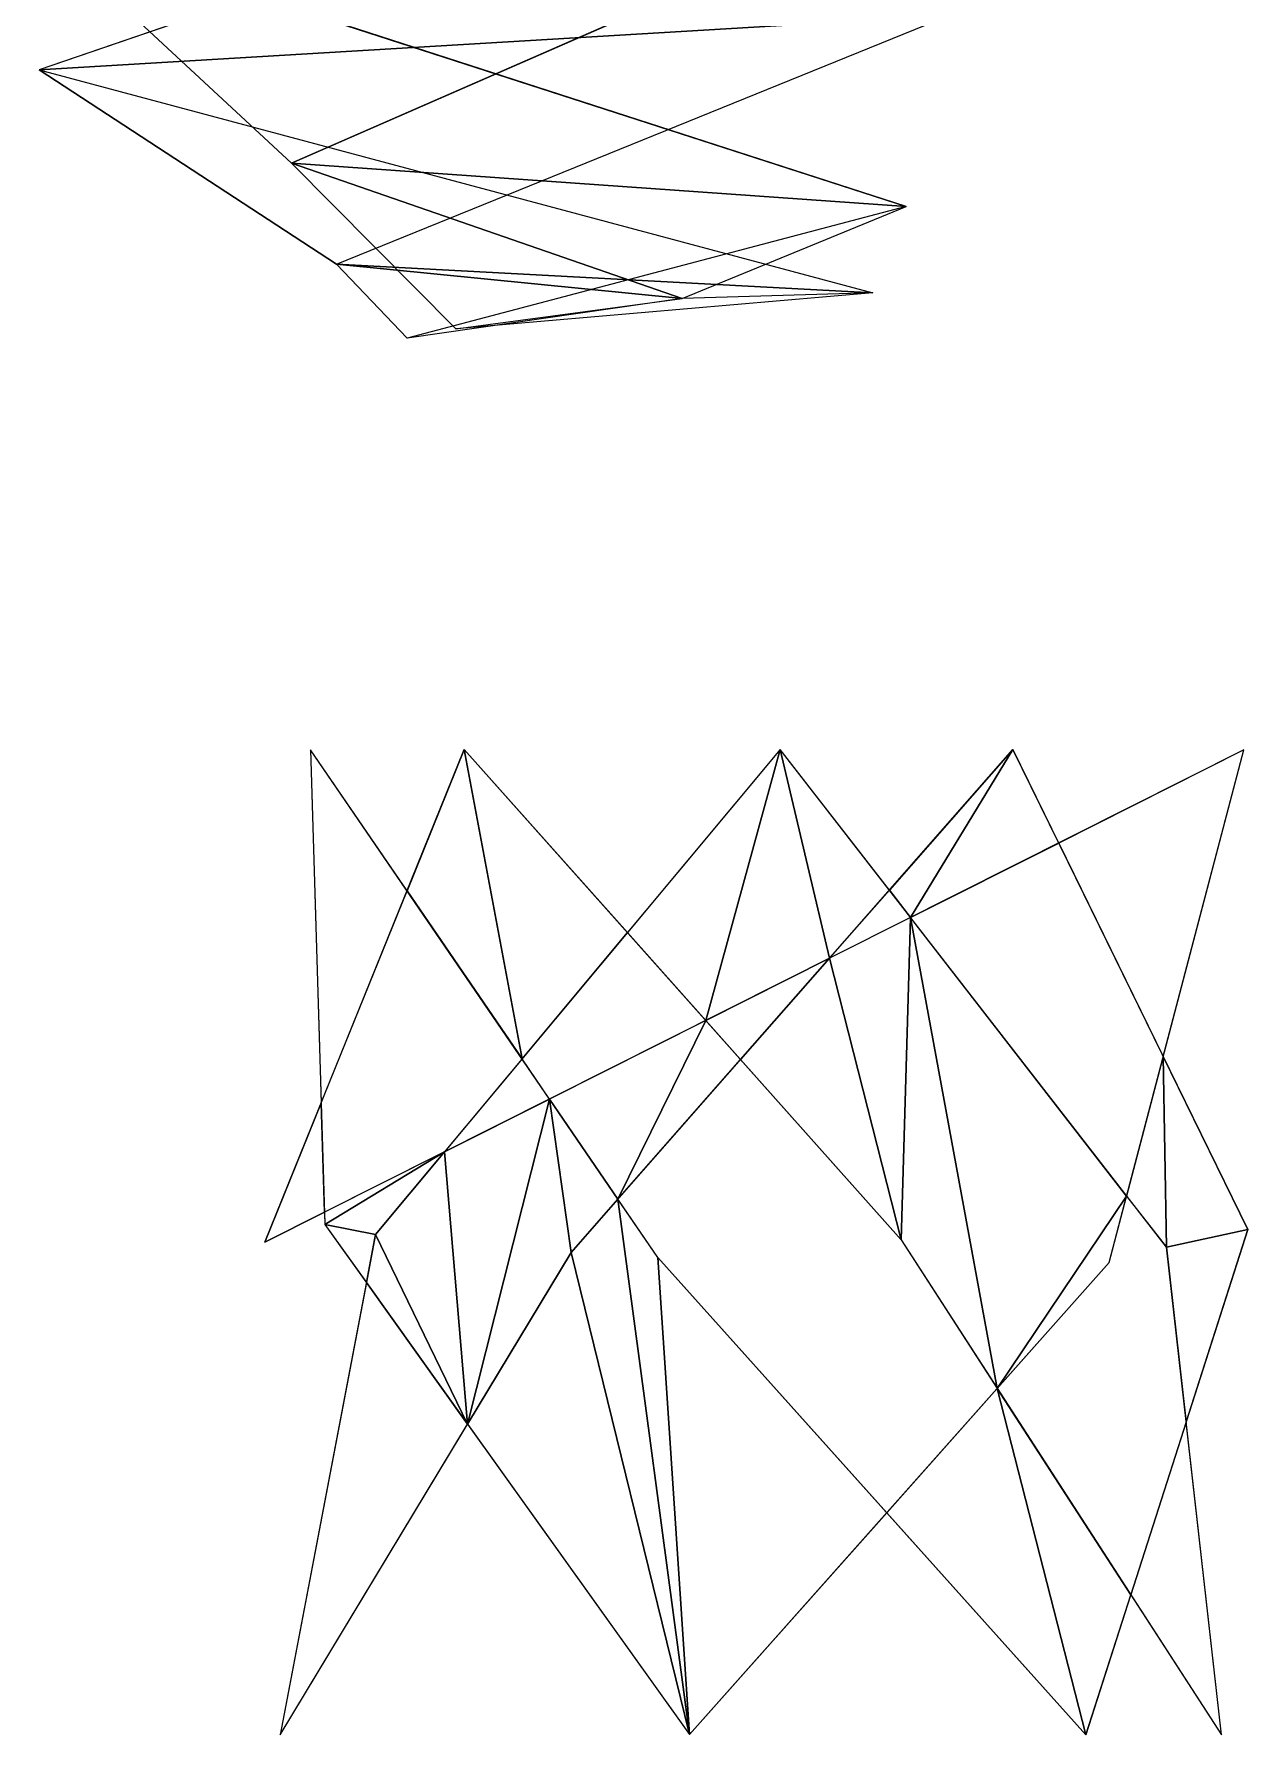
# Model space of a CAD drawing. Header units: metres. Extents: x -336 to 91, y -252 to 264.
# Drawn here: x -135.7 to -32.2, y -252 to -107 of the extents above; entities that cross this region are included whole.
import ezdxf

# ---------------------------------------------------------------- set-up
doc = ezdxf.new("R2010")
doc.units = ezdxf.units.M

msp = doc.modelspace()

# ---------------------------------------------------------------- linework, layer by layer
for p, q in [((-56.68091, -83.12297, -353.6922), (-135.31674, -110.063675, -360.6922)), ((-113.77704, -118.004456, -381.6922), (-55.736816, -92.59668, -388.6922)), ((-135.74344, -97.63992, -380.6922), (-61.373657, -121.69365, -373.6922)), ((-109.95357, -126.61171, -359.6922), (-57.71942, -105.41298, -352.6922)), ((-135.31674, -110.063675, -360.6922), (-64.22728, -129.0557, -367.6922)), ((-99.76697, -132.13322, -374.6922), (-113.77704, -118.004456, -381.6922)), ((-61.373657, -121.69365, -373.6922), (-103.924286, -132.92043, -366.6922)), ((-103.924286, -132.92043, -366.6922), (-109.95357, -126.61171, -359.6922)), ((-64.22728, -129.0557, -367.6922), (-99.76697, -132.13322, -374.6922)), ((-116.058716, -209.98364, -415.6922), (-99.05792, -167.98376, -406.6922)), ((-32.57779, -168.02374, -408.6922), (-116.058716, -209.98364, -415.6922)), ((-82.546555, -211.27895, -363.6922), (-112.16441, -168.00708, -372.6922)), ((-112.16441, -168.00708, -372.6922), (-110.933014, -208.4723, -381.6922)), ((-72.122635, -167.9871, -370.6922), (-106.62012, -209.3359, -361.6922)), ((-99.05792, -167.98376, -406.6922), (-61.818726, -209.7677, -397.6922)), ((-89.94565, -210.8473, -343.6922), (-52.273438, -167.99487, -336.6922)), ((-39.1929, -210.4155, -379.6922), (-72.122635, -167.9871, -370.6922)), ((-52.273438, -167.99487, -336.6922), (-32.237213, -208.90405, -345.6922)), ((-44.077515, -211.71062, -399.6922), (-32.57779, -168.02374, -408.6922)), ((-110.933014, -208.4723, -381.6922), (-79.84923, -251.95241, -390.6922)), ((-106.62012, -209.3359, -361.6922), (-114.757126, -251.97684, -352.6922)), ((-61.818726, -209.7677, -397.6922), (-34.488647, -251.98239, -388.6922)), ((-32.237213, -208.90405, -345.6922), (-46.057068, -251.96684, -354.6922)), ((-114.757126, -251.97684, -352.6922), (-89.94565, -210.8473, -343.6922)), ((-46.057068, -251.96684, -354.6922), (-82.546555, -211.27895, -363.6922)), ((-34.488647, -251.98239, -388.6922), (-39.1929, -210.4155, -379.6922)), ((-79.84923, -251.95241, -390.6922), (-44.077515, -211.71062, -399.6922))]:
    msp.add_line(p, q)
for points in [[(-135.31674, -110.063675, -360.6922), (-57.71942, -105.41298, -352.6922), (-56.68091, -83.12297, -353.6922), (-56.68081, -83.12287, -353.6921)], [(-113.77704, -118.004456, -381.6922), (-135.74344, -97.63992, -380.6922), (-55.736816, -92.59668, -388.6922), (-55.736717, -92.59658, -388.6921)], [(-135.74344, -97.63992, -380.6922), (-113.77704, -118.004456, -381.6922), (-61.373657, -121.69365, -373.6922), (-61.373558, -121.69355, -373.6921)], [(-57.71942, -105.41298, -352.6922), (-135.31674, -110.063675, -360.6922), (-109.95357, -126.61171, -359.6922), (-109.95347, -126.61161, -359.6921)], [(-64.22728, -129.0557, -367.6922), (-109.95357, -126.61171, -359.6922), (-135.31674, -110.063675, -360.6922), (-135.31664, -110.063576, -360.6921)], [(-80.482376, -129.54211, -368.7986), (-61.373657, -121.69365, -373.6922), (-113.77704, -118.004456, -381.6922), (-113.77694, -118.00436, -381.6921)], [(-80.482376, -129.54211, -368.7986), (-113.77704, -118.004456, -381.6922), (-99.76697, -132.13322, -374.6922), (-99.76687, -132.13312, -374.6921)], [(-80.482376, -129.54211, -368.7986), (-103.924286, -132.92043, -366.6922), (-109.95357, -126.61171, -359.6922), (-109.95347, -126.61161, -359.6921)], [(-80.482376, -129.54211, -368.7986), (-109.95357, -126.61171, -359.6922), (-64.22728, -129.0557, -367.6922), (-64.22718, -129.05559, -367.6921)], [(-103.93446, -180.0311, -386.35635), (-112.16441, -168.00708, -372.6922), (-111.24864, -198.10051, -396.2656), (-111.24854, -198.1004, -396.2655)], [(-99.05792, -167.98376, -406.6922), (-103.93446, -180.0311, -386.35635), (-94.12634, -194.36081, -377.6142), (-94.12624, -194.3607, -377.6141)], [(-99.05792, -167.98376, -406.6922), (-94.12634, -194.36081, -377.6142), (-85.14453, -183.59518, -389.05914), (-85.14443, -183.59508, -389.05905)], [(-72.122635, -167.9871, -370.6922), (-85.14453, -183.59518, -389.05914), (-78.46619, -191.08856, -382.63638), (-78.46609, -191.08846, -382.6363)], [(-72.122635, -167.9871, -370.6922), (-78.46619, -191.08856, -382.63638), (-67.91179, -185.78362, -368.71722), (-67.91169, -185.78351, -368.71713)], [(-72.122635, -167.9871, -370.6922), (-67.91179, -185.78362, -368.71722), (-62.812347, -179.98297, -365.75555), (-62.81225, -179.98286, -365.75546)], [(-52.273438, -167.99487, -336.6922), (-62.812347, -179.98297, -365.75555), (-61.00476, -182.31195, -371.6768), (-61.00466, -182.31184, -371.6767)], [(-52.273438, -167.99487, -336.6922), (-61.00476, -182.31195, -371.6768), (-48.371338, -175.96204, -363.286), (-48.37124, -175.96193, -363.28592)], [(-32.57779, -168.02374, -408.6922), (-48.371338, -175.96204, -363.286), (-39.457947, -194.16107, -374.5847), (-39.457848, -194.16096, -374.5846)], [(-67.91179, -185.78362, -368.71722), (-61.818726, -209.7677, -397.6922), (-61.00476, -182.31195, -371.6768), (-61.00466, -182.31184, -371.6767)], [(-53.614807, -222.4397, -391.60825), (-61.00476, -182.31195, -371.6768), (-61.818726, -209.7677, -397.6922), (-61.818626, -209.7676, -397.6921)], [(-61.00476, -182.31195, -371.6768), (-53.614807, -222.4397, -391.60825), (-42.585846, -206.04385, -389.6525), (-42.585747, -206.04375, -389.6524)], [(-78.46619, -191.08856, -382.63638), (-75.500656, -194.41602, -374.41483), (-67.91179, -185.78362, -368.71722), (-67.91169, -185.78351, -368.71713)], [(-61.818726, -209.7677, -397.6922), (-67.91179, -185.78362, -368.71722), (-75.500656, -194.41602, -374.41483), (-75.50056, -194.41591, -374.41473)], [(-91.78427, -197.78261, -380.0823), (-85.951645, -206.3041, -356.3419), (-78.46619, -191.08856, -382.63638), (-78.46609, -191.08846, -382.6363)], [(-75.500656, -194.41602, -374.41483), (-78.46619, -191.08856, -382.63638), (-85.951645, -206.3041, -356.3419), (-85.951546, -206.30399, -356.3418)], [(-39.1929, -210.4155, -379.6922), (-39.457947, -194.16107, -374.5847), (-42.585846, -206.04385, -389.6525), (-42.585747, -206.04375, -389.6524)], [(-39.1929, -210.4155, -379.6922), (-32.237213, -208.90405, -345.6922), (-39.457947, -194.16107, -374.5847), (-39.457848, -194.16096, -374.5846)], [(-91.78427, -197.78261, -380.0823), (-94.12634, -194.36081, -377.6142), (-100.734314, -202.28116, -381.8401), (-100.734215, -202.28105, -381.84)], [(-110.964935, -207.42336, -399.21558), (-111.24864, -198.10051, -396.2656), (-116.058716, -209.98364, -415.6922), (-116.05862, -209.98354, -415.6921)], [(-98.7735, -225.48108, -362.2954), (-91.78427, -197.78261, -380.0823), (-100.734314, -202.28116, -381.8401), (-100.734215, -202.28105, -381.84)], [(-98.7735, -225.48108, -362.2954), (-89.94565, -210.8473, -343.6922), (-91.78427, -197.78261, -380.0823), (-91.78417, -197.7825, -380.0822)], [(-85.951645, -206.3041, -356.3419), (-91.78427, -197.78261, -380.0823), (-89.94565, -210.8473, -343.6922), (-89.94555, -210.8472, -343.6921)], [(-110.933014, -208.4723, -381.6922), (-100.734314, -202.28116, -381.8401), (-110.964935, -207.42336, -399.21558), (-110.964836, -207.42325, -399.21548)], [(-110.933014, -208.4723, -381.6922), (-106.62012, -209.3359, -361.6922), (-100.734314, -202.28116, -381.8401), (-100.734215, -202.28105, -381.84)], [(-98.7735, -225.48108, -362.2954), (-100.734314, -202.28116, -381.8401), (-106.62012, -209.3359, -361.6922), (-106.62002, -209.3358, -361.6921)], [(-79.84923, -251.95241, -390.6922), (-85.951645, -206.3041, -356.3419), (-89.94565, -210.8473, -343.6922), (-89.94555, -210.8472, -343.6921)], [(-79.84923, -251.95241, -390.6922), (-82.546555, -211.27895, -363.6922), (-85.951645, -206.3041, -356.3419), (-85.951546, -206.30399, -356.3418)], [(-44.077515, -211.71062, -399.6922), (-42.585846, -206.04385, -389.6525), (-53.614807, -222.4397, -391.60825), (-53.614708, -222.43959, -391.60815)], [(-110.933014, -208.4723, -381.6922), (-107.39873, -213.41608, -371.77325), (-106.62012, -209.3359, -361.6922), (-106.62002, -209.3358, -361.6921)], [(-98.7735, -225.48108, -362.2954), (-106.62012, -209.3359, -361.6922), (-107.39873, -213.41608, -371.77325), (-107.39863, -213.41597, -371.77316)], [(-39.1929, -210.4155, -379.6922), (-37.50595, -225.32147, -370.9893), (-32.237213, -208.90405, -345.6922), (-32.237114, -208.90395, -345.6921)], [(-98.7735, -225.48108, -362.2954), (-79.84923, -251.95241, -390.6922), (-89.94565, -210.8473, -343.6922), (-89.94555, -210.8472, -343.6921)], [(-79.84923, -251.95241, -390.6922), (-63.0343, -233.03625, -376.90115), (-82.546555, -211.27895, -363.6922), (-82.546455, -211.27884, -363.6921)], [(-98.7735, -225.48108, -362.2954), (-107.39873, -213.41608, -371.77325), (-114.757126, -251.97684, -352.6922), (-114.75703, -251.97673, -352.6921)], [(-53.614807, -222.4397, -391.60825), (-63.0343, -233.03625, -376.90115), (-46.057068, -251.96684, -354.6922), (-46.05697, -251.96674, -354.6921)], [(-53.614807, -222.4397, -391.60825), (-46.057068, -251.96684, -354.6922), (-42.22641, -240.03046, -371.03473), (-42.22631, -240.03035, -371.03464)], [(-34.488647, -251.98239, -388.6922), (-37.50595, -225.32147, -370.9893), (-42.22641, -240.03046, -371.03473), (-42.22631, -240.03035, -371.03464)]]:
    msp.add_3dface(points)

doc.saveas('drawing.dxf')
